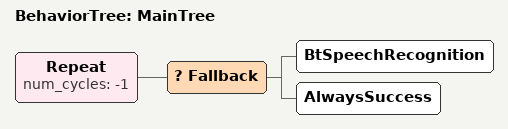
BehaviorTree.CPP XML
<root BTCPP_format="4">
    <BehaviorTree ID="MainTree">
        <Repeat num_cycles="-1">
            <Fallback>
                <BtSpeechRecognition />
                <AlwaysSuccess />
            </Fallback>
        </Repeat>
    </BehaviorTree>
</root>
